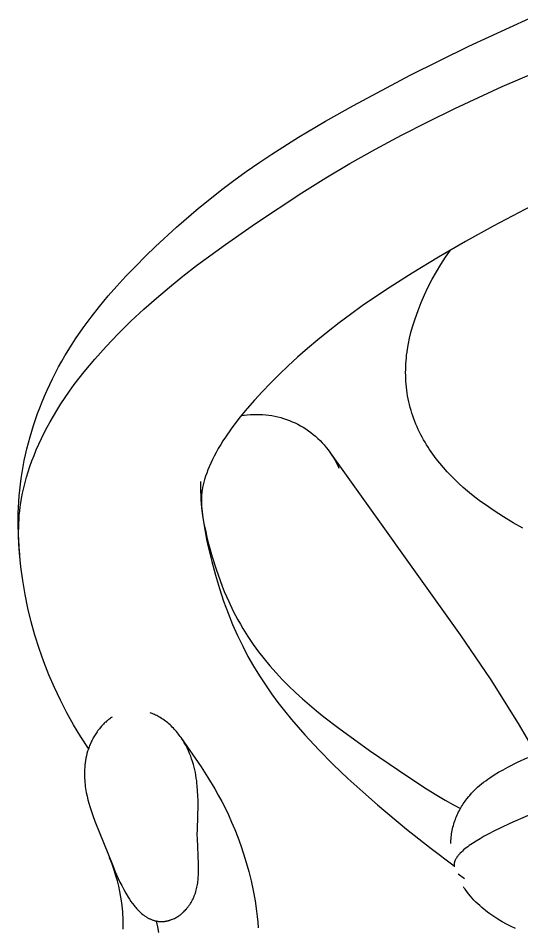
# Model space of a CAD drawing. Header units: millimetres. Extents: x 1933 to 24107, y 1228 to 18074.
# Drawn here: x 10258 to 10330.2, y 12307.8 to 12438 of the extents above; entities that cross this region are included whole.
import ezdxf

# ---------------------------------------------------------------- set-up
doc = ezdxf.new("R2010")
doc.units = ezdxf.units.MM
doc.layers.add('1', color=7, linetype='Continuous')

# ---------------------------------------------------------------- blocks, each defined once
blk = doc.blocks.new('Armchair 04_topt_dwgmodels.com')
at = {"color": 0}
for points in [[(-221.03, 490.66), (-221.12, 491.91), (-221.19, 493.18), (-221.22, 494.74), (-221.2, 496.35), (-221.17, 497.17), (-221.13, 498), (-221.07, 498.82), (-220.99, 499.64), (-220.9, 500.5), (-220.79, 501.33), (-220.66, 502.17), (-220.51, 503.03), (-220.34, 503.89), (-220.17, 504.72), (-219.97, 505.54), (-219.52, 507.26), (-219.28, 508.09), (-219.02, 508.91), (-218.43, 510.62), (-218.12, 511.45), (-217.8, 512.27), (-217.45, 513.12), (-217.08, 513.97), (-216.7, 514.79), (-216.3, 515.61), (-215.88, 516.45), (-215.43, 517.31), (-214.98, 518.11), (-214.52, 518.9), (-213.5, 520.56), (-212.99, 521.33), (-211.91, 522.89), (-210.77, 524.43), (-209.59, 525.94), (-208.31, 527.47), (-207.08, 528.89), (-205.8, 530.28), (-204.38, 531.74), (-202.98, 533.15), (-201.53, 534.55), (-198.53, 537.31), (-195.37, 540.04), (-193.74, 541.36), (-192.02, 542.71), (-190.3, 544.01), (-188.53, 545.3), (-186.72, 546.56), (-184.86, 547.8), (-181.06, 550.21), (-177.16, 552.52), (-173.18, 554.77), (-165.03, 559.1), (-156.62, 563.27), (-147.91, 567.28)], [(-220.98, 490.14), (-221, 490.4), (-221.09, 491.48), (-221.14, 492.59), (-221.16, 493.15), (-221.16, 493.72), (-221.15, 494.29), (-221.13, 494.87), (-221.1, 495.45), (-221.06, 496.04), (-221, 496.63), (-220.93, 497.23), (-220.84, 497.83), (-220.74, 498.44), (-220.6, 499.19), (-220.43, 499.95), (-220.24, 500.71), (-220.03, 501.48), (-219.79, 502.26), (-219.54, 503.04), (-219.25, 503.83), (-218.95, 504.62), (-218.62, 505.42), (-218.27, 506.22), (-217.9, 507.03), (-217.5, 507.83), (-217.08, 508.64), (-216.64, 509.45), (-216.17, 510.26), (-215.69, 511.07), (-215.1, 512), (-214.49, 512.92), (-213.85, 513.84), (-213.19, 514.76), (-212.49, 515.68), (-211.77, 516.6), (-211.02, 517.52), (-210.25, 518.43), (-208.63, 520.24), (-206.91, 522.05), (-205.1, 523.83), (-203.2, 525.59), (-201.41, 527.17), (-199.55, 528.73), (-197.63, 530.28), (-195.65, 531.81), (-191.53, 534.85), (-187.21, 537.87), (-180.57, 542.25), (-177.15, 544.38), (-173.69, 546.44), (-170.01, 548.52), (-166.29, 550.51), (-162.51, 552.43), (-158.66, 554.31), (-151.84, 557.46), (-144.8, 560.48)], [(-144.97, 541.75), (-153.17, 537.46), (-157.12, 535.27), (-160.99, 533.03), (-164.77, 530.74), (-168.43, 528.4), (-171.92, 526.03), (-173.59, 524.82), (-175.21, 523.61), (-176.78, 522.39), (-178.29, 521.17), (-179.75, 519.94), (-181.17, 518.69), (-182.54, 517.44), (-183.84, 516.21), (-185.08, 514.98), (-186.26, 513.75), (-187.37, 512.54), (-188.42, 511.34), (-189.39, 510.15), (-190.3, 508.97), (-190.7, 508.41), (-191.52, 507.23), (-191.88, 506.69), (-192.2, 506.16), (-192.54, 505.59), (-192.86, 505.03), (-193.13, 504.52), (-193.38, 504.03), (-193.62, 503.5), (-193.85, 502.99), (-194.04, 502.53), (-194.2, 502.09), (-194.36, 501.63), (-194.5, 501.18), (-194.61, 500.78), (-194.7, 500.4), (-194.79, 500.01), (-194.85, 499.64), (-194.88, 499.47), (-194.9, 499.3), (-194.94, 498.97), (-194.95, 498.81), (-194.96, 498.65), (-194.97, 498.5), (-194.97, 498.34), (-194.97, 498.01), (-194.96, 497.65), (-194.94, 497.31), (-194.91, 496.94), (-194.87, 496.54)], [(-164.72, 523.04), (-164.34, 524.21), (-163.92, 525.37), (-163.47, 526.51), (-162.98, 527.64), (-162.45, 528.76), (-161.88, 529.85), (-161.29, 530.93), (-160.65, 531.98), (-159.98, 533.02), (-159.28, 534.03)], [(-148.88, 494.18), (-150.28, 494.97), (-151.66, 495.79), (-153.01, 496.66), (-154.32, 497.56), (-154.95, 498.02), (-155.6, 498.51), (-156.25, 499.02), (-156.84, 499.51), (-157.45, 500.03), (-158.04, 500.56), (-158.62, 501.11), (-159.19, 501.68), (-159.74, 502.26), (-160.28, 502.86), (-160.81, 503.48), (-161.31, 504.11), (-161.8, 504.77), (-162.26, 505.44), (-162.48, 505.78), (-162.71, 506.14), (-162.92, 506.49), (-163.13, 506.85), (-163.32, 507.21), (-163.52, 507.58), (-163.71, 507.95), (-163.89, 508.33), (-164.06, 508.71), (-164.22, 509.09), (-164.38, 509.49), (-164.53, 509.88), (-164.67, 510.27), (-164.8, 510.67), (-164.92, 511.07), (-165.04, 511.48), (-165.14, 511.89), (-165.24, 512.31), (-165.33, 512.72), (-165.41, 513.13), (-165.48, 513.55), (-165.54, 513.97), (-165.59, 514.39), (-165.63, 514.82), (-165.66, 515.25), (-165.68, 515.66), (-165.69, 516.08), (-165.7, 516.5), (-165.69, 516.93), (-165.68, 517.34), (-165.66, 517.75), (-165.63, 518.17), (-165.59, 518.59), (-165.55, 519), (-165.5, 519.4), (-165.44, 519.82), (-165.3, 520.63), (-165.13, 521.44), (-164.94, 522.24), (-164.72, 523.04)], [(-189.26, 510.32), (-188.82, 510.38), (-188.39, 510.44), (-187.95, 510.47), (-187.51, 510.5), (-187.07, 510.5), (-186.63, 510.5), (-186.19, 510.48), (-185.75, 510.44), (-185.32, 510.39), (-184.88, 510.32), (-184.45, 510.24), (-184.02, 510.14), (-183.6, 510.03), (-183.18, 509.91), (-182.76, 509.77), (-182.35, 509.61), (-181.94, 509.45), (-181.54, 509.26), (-181.15, 509.07), (-180.76, 508.86), (-180.38, 508.64), (-180.01, 508.41), (-179.64, 508.16), (-179.29, 507.9), (-178.94, 507.63), (-178.61, 507.35), (-178.28, 507.05), (-177.96, 506.75), (-177.66, 506.43), (-177.36, 506.11), (-177.08, 505.77), (-176.81, 505.43), (-176.54, 505.08), (-176.3, 504.71), (-176.06, 504.34), (-175.84, 503.96), (-175.63, 503.58), (-175.43, 503.18), (-175.25, 502.78)], [(-176.6, 505.14), (-157.86, 478.92), (-153.51, 472.44), (-149.58, 466.2), (-148.27, 464), (-147.04, 461.84)], [(-195.07, 500.87), (-195.08, 500.06), (-195.08, 499.46), (-195.06, 498.87), (-195.03, 498.28), (-194.99, 497.69), (-194.93, 497.11), (-194.8, 495.95), (-194.63, 494.81), (-194.43, 493.69), (-194.21, 492.58), (-193.98, 491.5), (-193.48, 489.43), (-192.95, 487.45), (-192.39, 485.56), (-191.79, 483.75), (-191.15, 482.03), (-190.49, 480.38), (-189.78, 478.8), (-189.05, 477.28), (-188.29, 475.82), (-187.49, 474.41), (-186.66, 473.05), (-185.8, 471.73), (-184.91, 470.46), (-183.99, 469.21), (-183.04, 467.99), (-182.06, 466.79), (-181.11, 465.67), (-180.13, 464.57), (-178.13, 462.42), (-176.07, 460.33), (-173.96, 458.32), (-171.84, 456.38), (-169.72, 454.52), (-165.57, 451.07), (-162.05, 448.28), (-158.76, 445.81)], [(-194.87, 496.54), (-194.82, 496.1), (-194.76, 495.72), (-194.6, 494.84), (-194.4, 493.9), (-194.18, 492.92), (-193.93, 491.93), (-193.41, 490.07), (-192.86, 488.31), (-192.58, 487.5), (-191.98, 485.88), (-191.68, 485.13), (-191.37, 484.4), (-191.05, 483.68), (-190.39, 482.3), (-190.06, 481.65), (-189.72, 481.03), (-189.38, 480.42), (-189.03, 479.83), (-188.3, 478.65), (-187.55, 477.52), (-187.16, 476.99), (-186.78, 476.47), (-185.98, 475.44), (-185.14, 474.44), (-184.26, 473.44), (-183.38, 472.5), (-182.46, 471.58), (-181.48, 470.65), (-180.48, 469.73), (-179.49, 468.87), (-178.48, 468.03), (-177.41, 467.16), (-175.27, 465.52), (-170.89, 462.35), (-166.74, 459.49), (-163.09, 457.09), (-161.47, 456.07), (-160.03, 455.21), (-158.85, 454.54), (-157.85, 454)], [(-211.14, 462.6), (-212.24, 464.28), (-213.28, 465.99), (-214.26, 467.74), (-215.18, 469.53), (-216.03, 471.34), (-216.83, 473.18), (-217.56, 475.05), (-218.23, 476.94), (-218.83, 478.85), (-219.36, 480.78), (-219.83, 482.73), (-220.23, 484.7), (-220.56, 486.68), (-220.83, 488.66), (-221.03, 490.66)], [(-159.23, 449.02), (-159.23, 449.21), (-159.21, 449.45), (-159.19, 449.69), (-159.17, 449.93), (-159.14, 450.17), (-159.11, 450.4), (-159.07, 450.64), (-159.02, 450.87), (-158.97, 451.11), (-158.92, 451.34), (-158.86, 451.57), (-158.79, 451.79), (-158.72, 452.02), (-158.65, 452.24), (-158.57, 452.46), (-158.49, 452.68), (-158.4, 452.89), (-158.31, 453.1), (-158.21, 453.31), (-158.11, 453.52), (-158, 453.73), (-157.89, 453.93), (-157.78, 454.13), (-157.67, 454.32), (-157.55, 454.51), (-157.43, 454.69), (-157.31, 454.88), (-157.18, 455.06), (-157.06, 455.23), (-156.93, 455.4), (-156.66, 455.74), (-156.52, 455.89), (-156.25, 456.2), (-155.97, 456.5), (-155.68, 456.78), (-155.39, 457.05), (-155.1, 457.3), (-154.81, 457.55), (-154.53, 457.77), (-154.22, 458), (-153.9, 458.23), (-153.62, 458.43), (-153, 458.83), (-152.38, 459.21), (-151.73, 459.58), (-151.07, 459.94), (-149.67, 460.65), (-148.17, 461.34)], [(-201.38, 437.88), (-201.29, 437.87), (-201.19, 437.85), (-201.1, 437.84), (-201.01, 437.83), (-200.92, 437.82), (-200.83, 437.82), (-200.74, 437.82), (-200.65, 437.82), (-200.56, 437.82), (-200.47, 437.82), (-200.39, 437.83), (-200.31, 437.84), (-200.22, 437.84), (-200.14, 437.85), (-200.06, 437.87), (-199.98, 437.88), (-199.9, 437.9), (-199.82, 437.91), (-199.74, 437.93), (-199.67, 437.95), (-199.59, 437.97), (-199.52, 437.99), (-199.44, 438.02), (-199.37, 438.04), (-199.23, 438.09), (-199.09, 438.15), (-198.95, 438.21), (-198.82, 438.27), (-198.69, 438.34), (-198.57, 438.41), (-198.44, 438.48), (-198.32, 438.55), (-198.21, 438.63), (-198.1, 438.71), (-197.98, 438.79), (-197.88, 438.88), (-197.77, 438.96), (-197.67, 439.05), (-197.57, 439.14), (-197.48, 439.23), (-197.38, 439.33), (-197.29, 439.42), (-197.2, 439.52), (-197.12, 439.61), (-197.03, 439.71), (-196.95, 439.81), (-196.87, 439.91), (-196.79, 440.01), (-196.72, 440.11), (-196.65, 440.22), (-196.58, 440.32), (-196.51, 440.42), (-196.45, 440.53), (-196.39, 440.63), (-196.33, 440.74), (-196.27, 440.84), (-196.22, 440.95), (-196.16, 441.06), (-196.11, 441.16), (-196.07, 441.27), (-195.98, 441.48), (-195.9, 441.69), (-195.83, 441.9), (-195.76, 442.1), (-195.7, 442.31), (-195.65, 442.52), (-195.6, 442.72), (-195.56, 442.93), (-195.53, 443.13), (-195.49, 443.34), (-195.47, 443.54), (-195.44, 443.74), (-195.41, 444.14), (-195.38, 444.53), (-195.37, 444.93), (-195.37, 445.32), (-195.38, 446.1), (-195.54, 449.72), (-195.55, 450.17), (-195.54, 451.1), (-195.45, 454.49), (-195.45, 455.15), (-195.46, 455.83), (-195.5, 456.53), (-195.56, 457.26), (-195.6, 457.63), (-195.64, 458), (-195.7, 458.38), (-195.76, 458.77), (-195.83, 459.16), (-195.92, 459.55), (-196.01, 459.94), (-196.12, 460.34), (-196.23, 460.73), (-196.36, 461.13), (-196.5, 461.52), (-196.66, 461.91), (-196.83, 462.3), (-197.01, 462.69), (-197.21, 463.07), (-197.31, 463.25), (-197.42, 463.44), (-197.53, 463.62), (-197.64, 463.81), (-197.76, 463.99), (-197.88, 464.17), (-198, 464.34), (-198.13, 464.52), (-198.26, 464.69), (-198.4, 464.86), (-198.54, 465.03), (-198.68, 465.2), (-198.83, 465.36), (-198.98, 465.52), (-199.14, 465.68), (-199.29, 465.84), (-199.46, 465.99), (-199.62, 466.13), (-199.79, 466.28), (-199.96, 466.42), (-200.13, 466.55), (-200.31, 466.68), (-200.49, 466.81), (-200.68, 466.93), (-200.86, 467.04), (-201.05, 467.16), (-201.21, 467.24), (-201.36, 467.32), (-201.52, 467.4), (-201.68, 467.47), (-201.84, 467.54), (-202, 467.61), (-202.16, 467.67), (-202.33, 467.73)], [(-207.74, 467.12), (-207.86, 467.04), (-207.99, 466.96), (-208.11, 466.87), (-208.22, 466.79), (-208.34, 466.7), (-208.45, 466.6), (-208.56, 466.51), (-208.67, 466.41), (-208.78, 466.32), (-208.89, 466.22), (-208.99, 466.11), (-209.09, 466.01), (-209.19, 465.91), (-209.29, 465.8), (-209.48, 465.58), (-209.59, 465.44), (-209.7, 465.31), (-209.8, 465.17), (-209.9, 465.02), (-210, 464.88), (-210.1, 464.73), (-210.2, 464.58), (-210.29, 464.44), (-210.37, 464.28), (-210.46, 464.13), (-210.54, 463.98), (-210.62, 463.82), (-210.7, 463.67), (-210.77, 463.51), (-210.91, 463.19), (-210.98, 463.03), (-211.04, 462.87), (-211.16, 462.54), (-211.27, 462.21), (-211.36, 461.88), (-211.44, 461.55), (-211.52, 461.22), (-211.58, 460.89), (-211.63, 460.56), (-211.67, 460.23), (-211.69, 459.91), (-211.71, 459.59), (-211.73, 459.27), (-211.73, 458.96), (-211.72, 458.65), (-211.71, 458.34), (-211.69, 458.03), (-211.67, 457.74), (-211.63, 457.44), (-211.6, 457.15), (-211.56, 456.87), (-211.51, 456.59), (-211.46, 456.31), (-211.35, 455.78), (-211.23, 455.27), (-211.1, 454.79), (-210.96, 454.32), (-210.82, 453.87), (-210.52, 453.02), (-210.22, 452.21), (-207.67, 445.85), (-207.3, 444.95), (-206.87, 443.98), (-206.64, 443.48), (-206.38, 442.96), (-206.1, 442.42), (-205.78, 441.86), (-205.44, 441.29), (-205.26, 441), (-205.06, 440.7), (-204.85, 440.41), (-204.62, 440.12), (-204.5, 439.97), (-204.38, 439.83), (-204.25, 439.68), (-204.12, 439.54), (-203.98, 439.39), (-203.84, 439.25), (-203.69, 439.11), (-203.53, 438.97), (-203.37, 438.84), (-203.29, 438.77), (-203.21, 438.71), (-203.12, 438.65), (-203.03, 438.59), (-202.95, 438.53), (-202.86, 438.47), (-202.77, 438.42), (-202.68, 438.36), (-202.58, 438.31), (-202.49, 438.26), (-202.4, 438.22), (-202.31, 438.18), (-202.21, 438.14), (-202.12, 438.1), (-202.03, 438.06), (-201.93, 438.03), (-201.84, 438), (-201.75, 437.97), (-201.65, 437.94), (-201.56, 437.92), (-201.47, 437.9), (-201.38, 437.88)], [(-148.16, 453.01), (-150.76, 451.86), (-151.95, 451.31), (-153.04, 450.77), (-153.75, 450.4), (-154.42, 450.04), (-155.03, 449.69), (-155.59, 449.35), (-156.11, 449.01), (-156.58, 448.69), (-156.8, 448.53), (-157, 448.38), (-157.2, 448.22), (-157.38, 448.07), (-157.55, 447.92), (-157.71, 447.77), (-157.86, 447.62), (-157.93, 447.55), (-157.99, 447.48), (-158.06, 447.41), (-158.12, 447.34), (-158.18, 447.27), (-158.23, 447.2), (-158.29, 447.13), (-158.34, 447.06), (-158.38, 446.99), (-158.43, 446.92), (-158.47, 446.85), (-158.51, 446.78), (-158.54, 446.72), (-158.58, 446.65), (-158.61, 446.58), (-158.64, 446.52), (-158.66, 446.45), (-158.67, 446.42), (-158.68, 446.39), (-158.69, 446.36), (-158.7, 446.32), (-158.71, 446.29), (-158.72, 446.26), (-158.73, 446.23), (-158.73, 446.2), (-158.74, 446.17), (-158.74, 446.13), (-158.75, 446.1), (-158.75, 446.07), (-158.76, 446.04), (-158.76, 446.01), (-158.76, 445.98), (-158.76, 445.95), (-158.76, 445.92), (-158.76, 445.89), (-158.76, 445.86), (-158.76, 445.83), (-158.76, 445.8), (-158.76, 445.78), (-158.75, 445.75), (-158.75, 445.72), (-158.75, 445.69), (-158.74, 445.67)], [(-197.91, 464.21), (-195.01, 459.99), (-194.03, 458.45), (-193.04, 456.81), (-192.55, 455.94), (-192.06, 455.04), (-191.58, 454.1), (-191.1, 453.12), (-190.63, 452.08), (-190.17, 451.01), (-189.73, 449.89), (-189.31, 448.73), (-188.91, 447.52), (-188.53, 446.28), (-188.17, 444.99), (-187.84, 443.65), (-187.55, 442.25), (-187.28, 440.79), (-187.07, 439.3), (-186.98, 438.53), (-186.9, 437.74), (-186.84, 436.93)], [(-149.94, 436.82), (-150.59, 437.12), (-151.22, 437.45), (-151.85, 437.79), (-152.46, 438.15), (-152.77, 438.34), (-153.06, 438.53), (-153.35, 438.73), (-153.65, 438.94), (-153.95, 439.16), (-154.23, 439.38), (-154.51, 439.6), (-154.8, 439.85), (-155.08, 440.1), (-155.35, 440.35), (-155.62, 440.61), (-155.9, 440.89), (-156.17, 441.18), (-156.42, 441.47), (-156.67, 441.77), (-156.92, 442.1), (-157.17, 442.44), (-157.29, 442.61), (-157.4, 442.78)], [(-206.19, 436.71), (-206.18, 437.13), (-206.17, 437.56), (-206.17, 437.98), (-206.19, 438.4), (-206.21, 438.82), (-206.24, 439.22), (-206.32, 440.09), (-206.37, 440.49), (-206.5, 441.3), (-206.65, 442.1), (-206.82, 442.88), (-207, 443.63), (-207.21, 444.35), (-207.42, 445.05), (-207.66, 445.73), (-207.91, 446.41), (-208.12, 446.95)], [(-158.15, 444.64), (-157.25, 443.97)], [(-201.07, 436.25), (-201.22, 437.07), (-201.38, 437.88)]]:
    blk.add_lwpolyline(points, dxfattribs=at)

msp = doc.modelspace()

# ---------------------------------------------------------------- block references
at = {"layer": '1', "color": 36}
msp.add_blockref('Armchair 04_topt_dwgmodels.com', (10479.2, 11870.74), dxfattribs=at)

doc.saveas('drawing.dxf')
